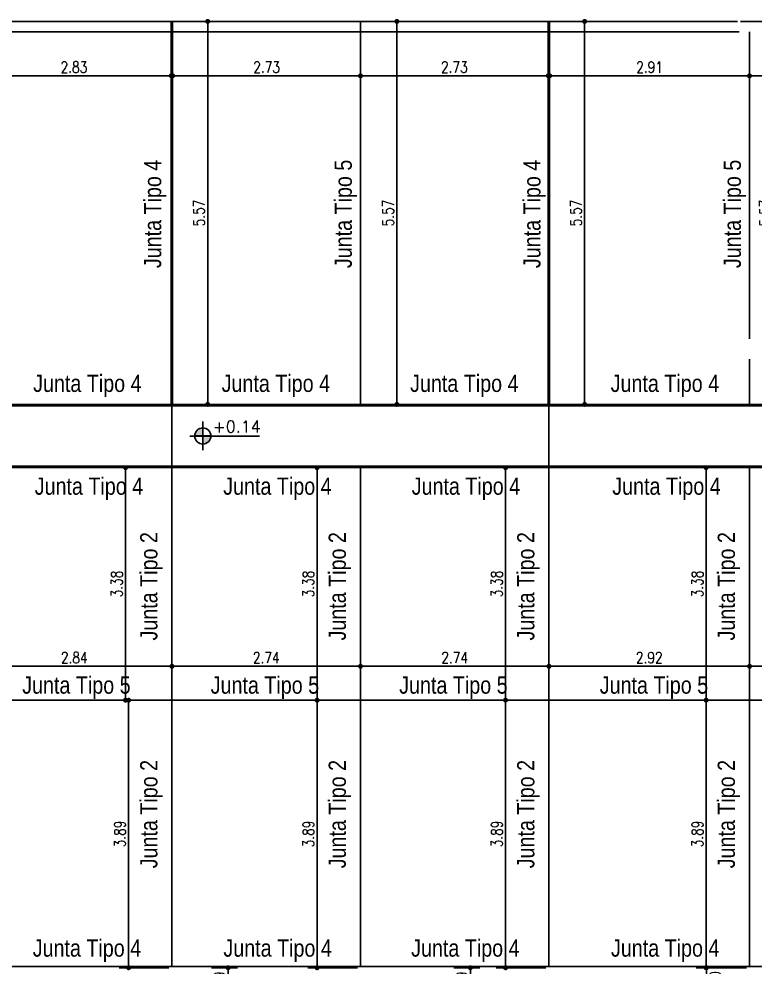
# Model space of a CAD drawing. Header units: millimetres. Extents: x 28448 to 57563, y -116865 to -58388.
# Drawn here: x 28816.4 to 28827.1, y -58457.19 to -58443.41 of the extents above; entities that cross this region are included whole.
import ezdxf

# ---------------------------------------------------------------- set-up
doc = ezdxf.new("R2010")
doc.units = ezdxf.units.MM
doc.header["$PDMODE"] = 35
doc.header["$PDSIZE"] = 0.5
doc.layers.get('DEFPOINTS').update_dxf_attribs({"color": 252, "lineweight": 5})
doc.layers.add('-PA-Cotas', color=4, linetype='Continuous')
doc.layers.add('Proyecto de Pavimento', color=4, linetype='Continuous')
doc.styles.add('Angosta', font='romans.shx', dxfattribs={"width": 0.8})
doc.styles.add('ARIAL', font='ARIALN.TTF')
doc.styles.add('romans', font='romans.shx')
doc.dimstyles.new('JC_1@100', dxfattribs={"dimscale": 0.9, "dimtxt": 0.18, "dimasz": 0.08, "dimexe": 0.15, "dimexo": 0.05, "dimgap": 0.05, "dimtad": 1, "dimzin": 1, "dimdsep": 46, "dimtxsty": 'Angosta', "dimblk1": 'DOT', "dimblk2": 'DOT', "dimsah": 1, "dimcen": 0.09, "dimclrd": 2, "dimclre": 1, "dimclrt": 3, "dimaunit": 1, "dimadec": 3, "dimazin": 0, "dimtfac": 1.8, "dimtmove": 2, "dimatfit": 3, "dimldrblk": 'DOT', "dimfxl": 0.15, "dimtolj": 1, "dimtzin": 0, "dimarcsym": 0})

# ---------------------------------------------------------------- blocks, each defined once
blk = doc.blocks.new('A$C445B3242')
h = blk.add_hatch(color=256)
h.paths.add_polyline_path([(0.195, 0.389, 0.414214), (0, 0.195), (0.195, 0.195)])
h.paths.add_polyline_path([(0.195, 0, 0.414214), (0.389, 0.195), (0.195, 0.195)])
for p, q in [((0.197, 0.544), (0.197, -0.147)), ((0.195, 0.389), (0.195, 0)), ((-0.123, 0.194), (1.565, 0.194)), ((0, 0.195), (0.389, 0.195))]:
    blk.add_line(p, q)
blk.add_circle((0.195, 0.195), 0.195)
blk = doc.blocks.new('_Dot')
at = {"color": 0, "linetype": 'ByBlock', "lineweight": -2}
blk.add_line((-0.5, 0), (-1, 0), dxfattribs=at)
at = {"color": 0, "linetype": 'ByBlock', "const_width": 0.5}
blk.add_lwpolyline([(-0.25, 0, 1), (0.25, 0, 1)], format="xyb", close=True, dxfattribs=at)
blk = doc.blocks.new('*D638')
at = {"layer": 'DEFPOINTS', "color": 0, "transparency": 16777216}
for p in [(28829.84, -58452.82), (28827.019, -58453.313), (28829.84, -58453.313)]:
    blk.add_point(p, dxfattribs=at)
at = {"layer": 'Proyecto de Pavimento', "color": 1, "lineweight": -2, "transparency": 16777216}
for p, q in [((28827.019, -58453.268), (28827.019, -58452.685)), ((28829.84, -58453.268), (28829.84, -58452.685))]:
    blk.add_line(p, q, dxfattribs=at)
at = {"layer": 'Proyecto de Pavimento', "color": 2, "lineweight": -2, "transparency": 16777216}
blk.add_line((28827.091, -58452.82), (28829.768, -58452.82), dxfattribs=at)
at = {"layer": 'Proyecto de Pavimento', "color": 2, "lineweight": -2, "transparency": 16777216, "xscale": 0.072, "yscale": 0.072, "zscale": 0.072, "rotation": 180}
blk.add_blockref('_Dot', (28827.019, -58452.82), dxfattribs=at)
at = {"layer": 'Proyecto de Pavimento', "color": 2, "lineweight": -2, "transparency": 16777216, "xscale": 0.072, "yscale": 0.072, "zscale": 0.072}
blk.add_blockref('_Dot', (28829.84, -58452.82), dxfattribs=at)
at = {"layer": 'Proyecto de Pavimento', "color": 3, "transparency": 16777216, "insert": (28828.429, -58452.694), "char_height": 0.162, "attachment_point": 5, "style": 'Angosta'}
blk.add_mtext('\\A1;2.82', dxfattribs=at)
blk = doc.blocks.new('*D639')
at = {"layer": 'DEFPOINTS', "color": 0, "transparency": 16777216}
for p in [(28827.019, -58452.82), (28824.103, -58453.313), (28827.019, -58453.313)]:
    blk.add_point(p, dxfattribs=at)
at = {"layer": 'Proyecto de Pavimento', "color": 1, "lineweight": -2, "transparency": 16777216}
for p, q in [((28824.103, -58453.268), (28824.103, -58452.685)), ((28827.019, -58453.268), (28827.019, -58452.685))]:
    blk.add_line(p, q, dxfattribs=at)
at = {"layer": 'Proyecto de Pavimento', "color": 2, "lineweight": -2, "transparency": 16777216}
blk.add_line((28824.175, -58452.82), (28826.947, -58452.82), dxfattribs=at)
at = {"layer": 'Proyecto de Pavimento', "color": 2, "lineweight": -2, "transparency": 16777216, "xscale": 0.072, "yscale": 0.072, "zscale": 0.072, "rotation": 180}
blk.add_blockref('_Dot', (28824.103, -58452.82), dxfattribs=at)
at = {"layer": 'Proyecto de Pavimento', "color": 2, "lineweight": -2, "transparency": 16777216, "xscale": 0.072, "yscale": 0.072, "zscale": 0.072}
blk.add_blockref('_Dot', (28827.019, -58452.82), dxfattribs=at)
at = {"layer": 'Proyecto de Pavimento', "color": 3, "transparency": 16777216, "insert": (28825.561, -58452.694), "char_height": 0.162, "attachment_point": 5, "style": 'Angosta'}
blk.add_mtext('\\A1;2.92', dxfattribs=at)
blk = doc.blocks.new('*D640')
at = {"layer": 'DEFPOINTS', "color": 0, "transparency": 16777216}
for p in [(28824.103, -58452.82), (28821.363, -58453.313), (28824.103, -58453.313)]:
    blk.add_point(p, dxfattribs=at)
at = {"layer": 'Proyecto de Pavimento', "color": 1, "lineweight": -2, "transparency": 16777216}
for p, q in [((28821.363, -58453.268), (28821.363, -58452.685)), ((28824.103, -58453.268), (28824.103, -58452.685))]:
    blk.add_line(p, q, dxfattribs=at)
at = {"layer": 'Proyecto de Pavimento', "color": 2, "lineweight": -2, "transparency": 16777216}
blk.add_line((28821.435, -58452.82), (28824.031, -58452.82), dxfattribs=at)
at = {"layer": 'Proyecto de Pavimento', "color": 2, "lineweight": -2, "transparency": 16777216, "xscale": 0.072, "yscale": 0.072, "zscale": 0.072, "rotation": 180}
blk.add_blockref('_Dot', (28821.363, -58452.82), dxfattribs=at)
at = {"layer": 'Proyecto de Pavimento', "color": 2, "lineweight": -2, "transparency": 16777216, "xscale": 0.072, "yscale": 0.072, "zscale": 0.072}
blk.add_blockref('_Dot', (28824.103, -58452.82), dxfattribs=at)
at = {"layer": 'Proyecto de Pavimento', "color": 3, "transparency": 16777216, "insert": (28822.733, -58452.694), "char_height": 0.162, "attachment_point": 5, "style": 'Angosta'}
blk.add_mtext('\\A1;2.74', dxfattribs=at)
blk = doc.blocks.new('*D641')
at = {"layer": 'DEFPOINTS', "color": 0, "transparency": 16777216}
for p in [(28821.363, -58452.82), (28818.622, -58453.313), (28821.363, -58453.268)]:
    blk.add_point(p, dxfattribs=at)
at = {"layer": 'Proyecto de Pavimento', "color": 1, "lineweight": -2, "transparency": 16777216}
for p, q in [((28818.622, -58453.268), (28818.622, -58452.685)), ((28821.363, -58453.223), (28821.363, -58452.685))]:
    blk.add_line(p, q, dxfattribs=at)
at = {"layer": 'Proyecto de Pavimento', "color": 2, "lineweight": -2, "transparency": 16777216}
blk.add_line((28818.694, -58452.82), (28821.291, -58452.82), dxfattribs=at)
at = {"layer": 'Proyecto de Pavimento', "color": 2, "lineweight": -2, "transparency": 16777216, "xscale": 0.072, "yscale": 0.072, "zscale": 0.072, "rotation": 180}
blk.add_blockref('_Dot', (28818.622, -58452.82), dxfattribs=at)
at = {"layer": 'Proyecto de Pavimento', "color": 2, "lineweight": -2, "transparency": 16777216, "xscale": 0.072, "yscale": 0.072, "zscale": 0.072}
blk.add_blockref('_Dot', (28821.363, -58452.82), dxfattribs=at)
at = {"layer": 'Proyecto de Pavimento', "color": 3, "transparency": 16777216, "insert": (28819.993, -58452.694), "char_height": 0.162, "attachment_point": 5, "style": 'Angosta'}
blk.add_mtext('\\A1;2.74', dxfattribs=at)
blk = doc.blocks.new('*D642')
at = {"layer": 'DEFPOINTS', "color": 0, "transparency": 16777216}
for p in [(28818.622, -58452.82), (28815.782, -58453.313), (28818.622, -58453.313)]:
    blk.add_point(p, dxfattribs=at)
at = {"layer": 'Proyecto de Pavimento', "color": 1, "lineweight": -2, "transparency": 16777216}
for p, q in [((28815.782, -58453.268), (28815.782, -58452.685)), ((28818.622, -58453.268), (28818.622, -58452.685))]:
    blk.add_line(p, q, dxfattribs=at)
at = {"layer": 'Proyecto de Pavimento', "color": 2, "lineweight": -2, "transparency": 16777216}
blk.add_line((28815.854, -58452.82), (28818.55, -58452.82), dxfattribs=at)
at = {"layer": 'Proyecto de Pavimento', "color": 2, "lineweight": -2, "transparency": 16777216, "xscale": 0.072, "yscale": 0.072, "zscale": 0.072, "rotation": 180}
blk.add_blockref('_Dot', (28815.782, -58452.82), dxfattribs=at)
at = {"layer": 'Proyecto de Pavimento', "color": 2, "lineweight": -2, "transparency": 16777216, "xscale": 0.072, "yscale": 0.072, "zscale": 0.072}
blk.add_blockref('_Dot', (28818.622, -58452.82), dxfattribs=at)
at = {"layer": 'Proyecto de Pavimento', "color": 3, "transparency": 16777216, "insert": (28817.202, -58452.694), "char_height": 0.162, "attachment_point": 5, "style": 'Angosta'}
blk.add_mtext('\\A1;2.84', dxfattribs=at)
blk = doc.blocks.new('*D665')
at = {"layer": 'DEFPOINTS', "color": 0, "transparency": 16777216}
for p in [(28818.622, -58453.313), (28817.992, -58457.204), (28818.622, -58457.204)]:
    blk.add_point(p, dxfattribs=at)
at = {"layer": 'Proyecto de Pavimento', "color": 1, "lineweight": -2, "transparency": 16777216}
for p, q in [((28818.577, -58453.313), (28817.857, -58453.313)), ((28818.577, -58457.204), (28817.857, -58457.204))]:
    blk.add_line(p, q, dxfattribs=at)
at = {"layer": 'Proyecto de Pavimento', "color": 2, "lineweight": -2, "transparency": 16777216}
blk.add_line((28817.992, -58453.385), (28817.992, -58457.132), dxfattribs=at)
at = {"layer": 'Proyecto de Pavimento', "color": 2, "lineweight": -2, "transparency": 16777216, "xscale": 0.072, "yscale": 0.072, "zscale": 0.072}
for p, rotation in [((28817.992, -58453.313), 90), ((28817.992, -58457.204), 270)]:
    blk.add_blockref('_Dot', p, dxfattribs=dict(at, rotation=rotation))
at = {"layer": 'Proyecto de Pavimento', "color": 3, "transparency": 16777216, "insert": (28817.866, -58455.258), "char_height": 0.162, "attachment_point": 5, "rotation": 90, "style": 'Angosta'}
blk.add_mtext('\\A1;3.89', dxfattribs=at)
blk = doc.blocks.new('*D666')
at = {"layer": 'DEFPOINTS', "color": 0, "transparency": 16777216}
for p in [(28821.363, -58453.313), (28820.732, -58457.204), (28821.363, -58457.204)]:
    blk.add_point(p, dxfattribs=at)
at = {"layer": 'Proyecto de Pavimento', "color": 1, "lineweight": -2, "transparency": 16777216}
for p, q in [((28821.318, -58453.313), (28820.597, -58453.313)), ((28821.318, -58457.204), (28820.597, -58457.204))]:
    blk.add_line(p, q, dxfattribs=at)
at = {"layer": 'Proyecto de Pavimento', "color": 2, "lineweight": -2, "transparency": 16777216}
blk.add_line((28820.732, -58453.385), (28820.732, -58457.132), dxfattribs=at)
at = {"layer": 'Proyecto de Pavimento', "color": 2, "lineweight": -2, "transparency": 16777216, "xscale": 0.072, "yscale": 0.072, "zscale": 0.072}
for p, rotation in [((28820.732, -58453.313), 90), ((28820.732, -58457.204), 270)]:
    blk.add_blockref('_Dot', p, dxfattribs=dict(at, rotation=rotation))
at = {"layer": 'Proyecto de Pavimento', "color": 3, "transparency": 16777216, "insert": (28820.606, -58455.258), "char_height": 0.162, "attachment_point": 5, "rotation": 90, "style": 'Angosta'}
blk.add_mtext('\\A1;3.89', dxfattribs=at)
blk = doc.blocks.new('*D669')
at = {"layer": 'DEFPOINTS', "color": 0, "transparency": 16777216}
for p in [(28818.577, -58449.931), (28817.947, -58453.313), (28818.577, -58453.313)]:
    blk.add_point(p, dxfattribs=at)
at = {"layer": 'Proyecto de Pavimento', "color": 1, "lineweight": -2, "transparency": 16777216}
for p, q in [((28818.532, -58449.931), (28817.812, -58449.931)), ((28818.532, -58453.313), (28817.812, -58453.313))]:
    blk.add_line(p, q, dxfattribs=at)
at = {"layer": 'Proyecto de Pavimento', "color": 2, "lineweight": -2, "transparency": 16777216}
blk.add_line((28817.947, -58450.003), (28817.947, -58453.241), dxfattribs=at)
at = {"layer": 'Proyecto de Pavimento', "color": 2, "lineweight": -2, "transparency": 16777216, "xscale": 0.072, "yscale": 0.072, "zscale": 0.072}
for p, rotation in [((28817.947, -58449.931), 90), ((28817.947, -58453.313), 270)]:
    blk.add_blockref('_Dot', p, dxfattribs=dict(at, rotation=rotation))
at = {"layer": 'Proyecto de Pavimento', "color": 3, "transparency": 16777216, "insert": (28817.821, -58451.622), "char_height": 0.162, "attachment_point": 5, "rotation": 90, "style": 'Angosta'}
blk.add_mtext('\\A1;3.38', dxfattribs=at)
blk = doc.blocks.new('*D670')
at = {"layer": 'DEFPOINTS', "color": 0, "transparency": 16777216}
for p in [(28821.363, -58449.931), (28820.732, -58453.313), (28821.363, -58453.313)]:
    blk.add_point(p, dxfattribs=at)
at = {"layer": 'Proyecto de Pavimento', "color": 1, "lineweight": -2, "transparency": 16777216}
for p, q in [((28821.318, -58449.931), (28820.597, -58449.931)), ((28821.318, -58453.313), (28820.597, -58453.313))]:
    blk.add_line(p, q, dxfattribs=at)
at = {"layer": 'Proyecto de Pavimento', "color": 2, "lineweight": -2, "transparency": 16777216}
blk.add_line((28820.732, -58450.003), (28820.732, -58453.241), dxfattribs=at)
at = {"layer": 'Proyecto de Pavimento', "color": 2, "lineweight": -2, "transparency": 16777216, "xscale": 0.072, "yscale": 0.072, "zscale": 0.072}
for p, rotation in [((28820.732, -58449.931), 90), ((28820.732, -58453.313), 270)]:
    blk.add_blockref('_Dot', p, dxfattribs=dict(at, rotation=rotation))
at = {"layer": 'Proyecto de Pavimento', "color": 3, "transparency": 16777216, "insert": (28820.606, -58451.622), "char_height": 0.162, "attachment_point": 5, "rotation": 90, "style": 'Angosta'}
blk.add_mtext('\\A1;3.38', dxfattribs=at)
blk = doc.blocks.new('*D671')
at = {"layer": 'DEFPOINTS', "color": 0, "transparency": 16777216}
for p in [(28824.103, -58453.313), (28823.472, -58457.204), (28824.103, -58457.204)]:
    blk.add_point(p, dxfattribs=at)
at = {"layer": 'Proyecto de Pavimento', "color": 1, "lineweight": -2, "transparency": 16777216}
for p, q in [((28824.058, -58453.313), (28823.337, -58453.313)), ((28824.058, -58457.204), (28823.337, -58457.204))]:
    blk.add_line(p, q, dxfattribs=at)
at = {"layer": 'Proyecto de Pavimento', "color": 2, "lineweight": -2, "transparency": 16777216}
blk.add_line((28823.472, -58453.385), (28823.472, -58457.132), dxfattribs=at)
at = {"layer": 'Proyecto de Pavimento', "color": 2, "lineweight": -2, "transparency": 16777216, "xscale": 0.072, "yscale": 0.072, "zscale": 0.072}
for p, rotation in [((28823.472, -58453.313), 90), ((28823.472, -58457.204), 270)]:
    blk.add_blockref('_Dot', p, dxfattribs=dict(at, rotation=rotation))
at = {"layer": 'Proyecto de Pavimento', "color": 3, "transparency": 16777216, "insert": (28823.346, -58455.258), "char_height": 0.162, "attachment_point": 5, "rotation": 90, "style": 'Angosta'}
blk.add_mtext('\\A1;3.89', dxfattribs=at)
blk = doc.blocks.new('*D672')
at = {"layer": 'DEFPOINTS', "color": 0, "transparency": 16777216}
for p in [(28824.103, -58449.931), (28823.472, -58453.313), (28824.103, -58453.313)]:
    blk.add_point(p, dxfattribs=at)
at = {"layer": 'Proyecto de Pavimento', "color": 1, "lineweight": -2, "transparency": 16777216}
for p, q in [((28824.058, -58449.931), (28823.337, -58449.931)), ((28824.058, -58453.313), (28823.337, -58453.313))]:
    blk.add_line(p, q, dxfattribs=at)
at = {"layer": 'Proyecto de Pavimento', "color": 2, "lineweight": -2, "transparency": 16777216}
blk.add_line((28823.472, -58450.003), (28823.472, -58453.241), dxfattribs=at)
at = {"layer": 'Proyecto de Pavimento', "color": 2, "lineweight": -2, "transparency": 16777216, "xscale": 0.072, "yscale": 0.072, "zscale": 0.072}
for p, rotation in [((28823.472, -58449.931), 90), ((28823.472, -58453.313), 270)]:
    blk.add_blockref('_Dot', p, dxfattribs=dict(at, rotation=rotation))
at = {"layer": 'Proyecto de Pavimento', "color": 3, "transparency": 16777216, "insert": (28823.346, -58451.622), "char_height": 0.162, "attachment_point": 5, "rotation": 90, "style": 'Angosta'}
blk.add_mtext('\\A1;3.38', dxfattribs=at)
blk = doc.blocks.new('*D673')
at = {"layer": 'DEFPOINTS', "color": 0, "transparency": 16777216}
for p in [(28827.019, -58453.313), (28826.388, -58457.204), (28827.019, -58457.204)]:
    blk.add_point(p, dxfattribs=at)
at = {"layer": 'Proyecto de Pavimento', "color": 1, "lineweight": -2, "transparency": 16777216}
for p, q in [((28826.974, -58453.313), (28826.253, -58453.313)), ((28826.974, -58457.204), (28826.253, -58457.204))]:
    blk.add_line(p, q, dxfattribs=at)
at = {"layer": 'Proyecto de Pavimento', "color": 2, "lineweight": -2, "transparency": 16777216}
blk.add_line((28826.388, -58453.385), (28826.388, -58457.132), dxfattribs=at)
at = {"layer": 'Proyecto de Pavimento', "color": 2, "lineweight": -2, "transparency": 16777216, "xscale": 0.072, "yscale": 0.072, "zscale": 0.072}
for p, rotation in [((28826.388, -58453.313), 90), ((28826.388, -58457.204), 270)]:
    blk.add_blockref('_Dot', p, dxfattribs=dict(at, rotation=rotation))
at = {"layer": 'Proyecto de Pavimento', "color": 3, "transparency": 16777216, "insert": (28826.262, -58455.258), "char_height": 0.162, "attachment_point": 5, "rotation": 90, "style": 'Angosta'}
blk.add_mtext('\\A1;3.89', dxfattribs=at)
blk = doc.blocks.new('*D674')
at = {"layer": 'DEFPOINTS', "color": 0, "transparency": 16777216}
for p in [(28827.019, -58449.931), (28826.388, -58453.313), (28827.019, -58453.313)]:
    blk.add_point(p, dxfattribs=at)
at = {"layer": 'Proyecto de Pavimento', "color": 1, "lineweight": -2, "transparency": 16777216}
for p, q in [((28826.974, -58449.931), (28826.253, -58449.931)), ((28826.974, -58453.313), (28826.253, -58453.313))]:
    blk.add_line(p, q, dxfattribs=at)
at = {"layer": 'Proyecto de Pavimento', "color": 2, "lineweight": -2, "transparency": 16777216}
blk.add_line((28826.388, -58450.003), (28826.388, -58453.241), dxfattribs=at)
at = {"layer": 'Proyecto de Pavimento', "color": 2, "lineweight": -2, "transparency": 16777216, "xscale": 0.072, "yscale": 0.072, "zscale": 0.072}
for p, rotation in [((28826.388, -58449.931), 90), ((28826.388, -58453.313), 270)]:
    blk.add_blockref('_Dot', p, dxfattribs=dict(at, rotation=rotation))
at = {"layer": 'Proyecto de Pavimento', "color": 3, "transparency": 16777216, "insert": (28826.262, -58451.622), "char_height": 0.162, "attachment_point": 5, "rotation": 90, "style": 'Angosta'}
blk.add_mtext('\\A1;3.38', dxfattribs=at)
blk = doc.blocks.new('*D754')
at = {"layer": 'DEFPOINTS', "color": 0, "transparency": 16777216}
for p in [(28819.153, -58457.204), (28819.439, -58457.204), (28819.154, -58457.698)]:
    blk.add_point(p, dxfattribs=at)
at = {"layer": 'Proyecto de Pavimento', "color": 1, "lineweight": -2, "transparency": 16777216}
for p, q in [((28819.198, -58457.204), (28819.574, -58457.204)), ((28819.199, -58457.698), (28819.574, -58457.698))]:
    blk.add_line(p, q, dxfattribs=at)
at = {"layer": 'Proyecto de Pavimento', "color": 2, "lineweight": -2, "transparency": 16777216}
blk.add_line((28819.439, -58457.626), (28819.439, -58457.276), dxfattribs=at)
at = {"layer": 'Proyecto de Pavimento', "color": 2, "lineweight": -2, "transparency": 16777216, "xscale": 0.072, "yscale": 0.072, "zscale": 0.072}
for p, rotation in [((28819.439, -58457.204), 90), ((28819.439, -58457.698), 270)]:
    blk.add_blockref('_Dot', p, dxfattribs=dict(at, rotation=rotation))
at = {"layer": 'Proyecto de Pavimento', "color": 3, "transparency": 16777216, "insert": (28819.313, -58457.451), "char_height": 0.162, "attachment_point": 5, "rotation": 90, "style": 'Angosta'}
blk.add_mtext('\\A1;0.49', dxfattribs=at)
blk = doc.blocks.new('*D757')
at = {"layer": 'DEFPOINTS', "color": 0, "transparency": 16777216}
for p in [(28822.676, -58457.204), (28822.961, -58457.204), (28822.676, -58457.698)]:
    blk.add_point(p, dxfattribs=at)
at = {"layer": 'Proyecto de Pavimento', "color": 1, "lineweight": -2, "transparency": 16777216}
for p, q in [((28822.721, -58457.204), (28823.096, -58457.204)), ((28822.721, -58457.698), (28823.096, -58457.698))]:
    blk.add_line(p, q, dxfattribs=at)
at = {"layer": 'Proyecto de Pavimento', "color": 2, "lineweight": -2, "transparency": 16777216}
blk.add_line((28822.961, -58457.626), (28822.961, -58457.276), dxfattribs=at)
at = {"layer": 'Proyecto de Pavimento', "color": 2, "lineweight": -2, "transparency": 16777216, "xscale": 0.072, "yscale": 0.072, "zscale": 0.072}
for p, rotation in [((28822.961, -58457.204), 90), ((28822.961, -58457.698), 270)]:
    blk.add_blockref('_Dot', p, dxfattribs=dict(at, rotation=rotation))
at = {"layer": 'Proyecto de Pavimento', "color": 3, "transparency": 16777216, "insert": (28822.835, -58457.451), "char_height": 0.162, "attachment_point": 5, "rotation": 90, "style": 'Angosta'}
blk.add_mtext('\\A1;0.49', dxfattribs=at)
blk = doc.blocks.new('*D760')
at = {"layer": 'DEFPOINTS', "color": 0, "transparency": 16777216}
for p in [(28826.198, -58457.204), (28826.393, -58457.203), (28826.198, -58457.698)]:
    blk.add_point(p, dxfattribs=at)
at = {"layer": 'Proyecto de Pavimento', "color": 1, "lineweight": -2, "transparency": 16777216}
for p, q in [((28826.243, -58457.204), (28826.528, -58457.203)), ((28826.243, -58457.698), (28826.528, -58457.697))]:
    blk.add_line(p, q, dxfattribs=at)
at = {"layer": 'Proyecto de Pavimento', "color": 2, "lineweight": -2, "transparency": 16777216}
blk.add_line((28826.393, -58457.626), (28826.393, -58457.275), dxfattribs=at)
at = {"layer": 'Proyecto de Pavimento', "color": 2, "lineweight": -2, "transparency": 16777216, "xscale": 0.072, "yscale": 0.072, "zscale": 0.072}
for p, rotation in [((28826.393, -58457.203), 90.03614639978322), ((28826.393, -58457.698), 270.0361463997833)]:
    blk.add_blockref('_Dot', p, dxfattribs=dict(at, rotation=rotation))
at = {"layer": 'Proyecto de Pavimento', "color": 3, "transparency": 16777216, "insert": (28826.519, -58457.45), "char_height": 0.162, "attachment_point": 5, "rotation": 270.0361, "style": 'Angosta'}
blk.add_mtext('\\A1;0.49', dxfattribs=at)
blk = doc.blocks.new('*D781')
at = {"layer": 'DEFPOINTS', "color": 0, "transparency": 16777216}
for p in [(28815.782, -58443.636), (28818.612, -58443.591), (28818.612, -58444.232)]:
    blk.add_point(p, dxfattribs=at)
at = {"layer": 'Proyecto de Pavimento', "color": 1, "lineweight": -2, "transparency": 16777216}
for p, q in [((28815.782, -58443.681), (28815.782, -58444.367)), ((28818.612, -58443.636), (28818.612, -58444.367))]:
    blk.add_line(p, q, dxfattribs=at)
at = {"layer": 'Proyecto de Pavimento', "color": 2, "lineweight": -2, "transparency": 16777216}
blk.add_line((28815.854, -58444.232), (28818.54, -58444.232), dxfattribs=at)
at = {"layer": 'Proyecto de Pavimento', "color": 2, "lineweight": -2, "transparency": 16777216, "xscale": 0.072, "yscale": 0.072, "zscale": 0.072, "rotation": 180}
blk.add_blockref('_Dot', (28815.782, -58444.232), dxfattribs=at)
at = {"layer": 'Proyecto de Pavimento', "color": 2, "lineweight": -2, "transparency": 16777216, "xscale": 0.072, "yscale": 0.072, "zscale": 0.072}
blk.add_blockref('_Dot', (28818.612, -58444.232), dxfattribs=at)
at = {"layer": 'Proyecto de Pavimento', "color": 3, "transparency": 16777216, "insert": (28817.197, -58444.106), "char_height": 0.162, "attachment_point": 5, "style": 'Angosta'}
blk.add_mtext('\\A1;2.83', dxfattribs=at)
blk = doc.blocks.new('*D782')
at = {"layer": 'DEFPOINTS', "color": 0, "transparency": 16777216}
for p in [(28818.632, -58443.591), (28821.363, -58443.591), (28821.363, -58444.232)]:
    blk.add_point(p, dxfattribs=at)
at = {"layer": 'Proyecto de Pavimento', "color": 1, "lineweight": -2, "transparency": 16777216}
for p, q in [((28818.632, -58443.636), (28818.632, -58444.367)), ((28821.363, -58443.636), (28821.363, -58444.367))]:
    blk.add_line(p, q, dxfattribs=at)
at = {"layer": 'Proyecto de Pavimento', "color": 2, "lineweight": -2, "transparency": 16777216}
blk.add_line((28818.704, -58444.232), (28821.291, -58444.232), dxfattribs=at)
at = {"layer": 'Proyecto de Pavimento', "color": 2, "lineweight": -2, "transparency": 16777216, "xscale": 0.072, "yscale": 0.072, "zscale": 0.072, "rotation": 180}
blk.add_blockref('_Dot', (28818.632, -58444.232), dxfattribs=at)
at = {"layer": 'Proyecto de Pavimento', "color": 2, "lineweight": -2, "transparency": 16777216, "xscale": 0.072, "yscale": 0.072, "zscale": 0.072}
blk.add_blockref('_Dot', (28821.363, -58444.232), dxfattribs=at)
at = {"layer": 'Proyecto de Pavimento', "color": 3, "transparency": 16777216, "insert": (28819.998, -58444.106), "char_height": 0.162, "attachment_point": 5, "style": 'Angosta'}
blk.add_mtext('\\A1;2.73', dxfattribs=at)
blk = doc.blocks.new('*D783')
at = {"layer": 'DEFPOINTS', "color": 0, "transparency": 16777216}
for p in [(28821.363, -58443.591), (28824.093, -58443.591), (28824.093, -58444.232)]:
    blk.add_point(p, dxfattribs=at)
at = {"layer": 'Proyecto de Pavimento', "color": 1, "lineweight": -2, "transparency": 16777216}
for p, q in [((28821.363, -58443.636), (28821.363, -58444.367)), ((28824.093, -58443.636), (28824.093, -58444.367))]:
    blk.add_line(p, q, dxfattribs=at)
at = {"layer": 'Proyecto de Pavimento', "color": 2, "lineweight": -2, "transparency": 16777216}
blk.add_line((28821.435, -58444.232), (28824.021, -58444.232), dxfattribs=at)
at = {"layer": 'Proyecto de Pavimento', "color": 2, "lineweight": -2, "transparency": 16777216, "xscale": 0.072, "yscale": 0.072, "zscale": 0.072, "rotation": 180}
blk.add_blockref('_Dot', (28821.363, -58444.232), dxfattribs=at)
at = {"layer": 'Proyecto de Pavimento', "color": 2, "lineweight": -2, "transparency": 16777216, "xscale": 0.072, "yscale": 0.072, "zscale": 0.072}
blk.add_blockref('_Dot', (28824.093, -58444.232), dxfattribs=at)
at = {"layer": 'Proyecto de Pavimento', "color": 3, "transparency": 16777216, "insert": (28822.728, -58444.106), "char_height": 0.162, "attachment_point": 5, "style": 'Angosta'}
blk.add_mtext('\\A1;2.73', dxfattribs=at)
blk = doc.blocks.new('*D784')
at = {"layer": 'DEFPOINTS', "color": 0, "transparency": 16777216}
for p in [(28824.113, -58443.591), (28827.019, -58443.591), (28827.019, -58444.232)]:
    blk.add_point(p, dxfattribs=at)
at = {"layer": 'Proyecto de Pavimento', "color": 1, "lineweight": -2, "transparency": 16777216}
for p, q in [((28824.113, -58443.636), (28824.113, -58444.367)), ((28827.019, -58443.636), (28827.019, -58444.367))]:
    blk.add_line(p, q, dxfattribs=at)
at = {"layer": 'Proyecto de Pavimento', "color": 2, "lineweight": -2, "transparency": 16777216}
blk.add_line((28824.185, -58444.232), (28826.947, -58444.232), dxfattribs=at)
at = {"layer": 'Proyecto de Pavimento', "color": 2, "lineweight": -2, "transparency": 16777216, "xscale": 0.072, "yscale": 0.072, "zscale": 0.072, "rotation": 180}
blk.add_blockref('_Dot', (28824.113, -58444.232), dxfattribs=at)
at = {"layer": 'Proyecto de Pavimento', "color": 2, "lineweight": -2, "transparency": 16777216, "xscale": 0.072, "yscale": 0.072, "zscale": 0.072}
blk.add_blockref('_Dot', (28827.019, -58444.232), dxfattribs=at)
at = {"layer": 'Proyecto de Pavimento', "color": 3, "transparency": 16777216, "insert": (28825.566, -58444.106), "char_height": 0.162, "attachment_point": 5, "style": 'Angosta'}
blk.add_mtext('\\A1;2.91', dxfattribs=at)
blk = doc.blocks.new('*D785')
at = {"layer": 'DEFPOINTS', "color": 0, "transparency": 16777216}
for p in [(28827.019, -58443.636), (28829.83, -58443.591), (28829.83, -58444.232)]:
    blk.add_point(p, dxfattribs=at)
at = {"layer": 'Proyecto de Pavimento', "color": 1, "lineweight": -2, "transparency": 16777216}
for p, q in [((28827.019, -58443.681), (28827.019, -58444.367)), ((28829.83, -58443.636), (28829.83, -58444.367))]:
    blk.add_line(p, q, dxfattribs=at)
at = {"layer": 'Proyecto de Pavimento', "color": 2, "lineweight": -2, "transparency": 16777216}
blk.add_line((28827.091, -58444.232), (28829.758, -58444.232), dxfattribs=at)
at = {"layer": 'Proyecto de Pavimento', "color": 2, "lineweight": -2, "transparency": 16777216, "xscale": 0.072, "yscale": 0.072, "zscale": 0.072, "rotation": 180}
blk.add_blockref('_Dot', (28827.019, -58444.232), dxfattribs=at)
at = {"layer": 'Proyecto de Pavimento', "color": 2, "lineweight": -2, "transparency": 16777216, "xscale": 0.072, "yscale": 0.072, "zscale": 0.072}
blk.add_blockref('_Dot', (28829.83, -58444.232), dxfattribs=at)
at = {"layer": 'Proyecto de Pavimento', "color": 3, "transparency": 16777216, "insert": (28828.424, -58444.106), "char_height": 0.162, "attachment_point": 5, "style": 'Angosta'}
blk.add_mtext('\\A1;2.81', dxfattribs=at)
blk = doc.blocks.new('*D799')
at = {"layer": 'DEFPOINTS', "color": 0, "transparency": 16777216}
for p in [(28818.612, -58443.441), (28818.762, -58449.011), (28819.142, -58449.011)]:
    blk.add_point(p, dxfattribs=at)
at = {"layer": 'Proyecto de Pavimento', "color": 1, "lineweight": -2, "transparency": 16777216}
for p, q in [((28818.657, -58443.441), (28819.277, -58443.441)), ((28818.807, -58449.011), (28819.277, -58449.011))]:
    blk.add_line(p, q, dxfattribs=at)
at = {"layer": 'Proyecto de Pavimento', "color": 2, "lineweight": -2, "transparency": 16777216}
blk.add_line((28819.142, -58443.513), (28819.142, -58448.939), dxfattribs=at)
at = {"layer": 'Proyecto de Pavimento', "color": 2, "lineweight": -2, "transparency": 16777216, "xscale": 0.072, "yscale": 0.072, "zscale": 0.072}
for p, rotation in [((28819.142, -58443.441), 90), ((28819.142, -58449.011), 270)]:
    blk.add_blockref('_Dot', p, dxfattribs=dict(at, rotation=rotation))
at = {"layer": 'Proyecto de Pavimento', "color": 3, "transparency": 16777216, "insert": (28819.016, -58446.226), "char_height": 0.162, "attachment_point": 5, "rotation": 90, "style": 'Angosta'}
blk.add_mtext('\\A1;5.57', dxfattribs=at)
blk = doc.blocks.new('*D800')
at = {"layer": 'DEFPOINTS', "color": 0, "transparency": 16777216}
for p in [(28821.363, -58443.441), (28821.513, -58449.011), (28821.892, -58449.011)]:
    blk.add_point(p, dxfattribs=at)
at = {"layer": 'Proyecto de Pavimento', "color": 1, "lineweight": -2, "transparency": 16777216}
for p, q in [((28821.408, -58443.441), (28822.027, -58443.441)), ((28821.558, -58449.011), (28822.027, -58449.011))]:
    blk.add_line(p, q, dxfattribs=at)
at = {"layer": 'Proyecto de Pavimento', "color": 2, "lineweight": -2, "transparency": 16777216}
blk.add_line((28821.892, -58443.513), (28821.892, -58448.939), dxfattribs=at)
at = {"layer": 'Proyecto de Pavimento', "color": 2, "lineweight": -2, "transparency": 16777216, "xscale": 0.072, "yscale": 0.072, "zscale": 0.072}
for p, rotation in [((28821.892, -58443.441), 90), ((28821.892, -58449.011), 270)]:
    blk.add_blockref('_Dot', p, dxfattribs=dict(at, rotation=rotation))
at = {"layer": 'Proyecto de Pavimento', "color": 3, "transparency": 16777216, "insert": (28821.766, -58446.226), "char_height": 0.162, "attachment_point": 5, "rotation": 90, "style": 'Angosta'}
blk.add_mtext('\\A1;5.57', dxfattribs=at)
blk = doc.blocks.new('*D801')
at = {"layer": 'DEFPOINTS', "color": 0, "transparency": 16777216}
for p in [(28824.093, -58443.441), (28824.243, -58449.011), (28824.622, -58449.011)]:
    blk.add_point(p, dxfattribs=at)
at = {"layer": 'Proyecto de Pavimento', "color": 1, "lineweight": -2, "transparency": 16777216}
for p, q in [((28824.138, -58443.441), (28824.757, -58443.441)), ((28824.288, -58449.011), (28824.757, -58449.011))]:
    blk.add_line(p, q, dxfattribs=at)
at = {"layer": 'Proyecto de Pavimento', "color": 2, "lineweight": -2, "transparency": 16777216}
blk.add_line((28824.622, -58443.513), (28824.622, -58448.939), dxfattribs=at)
at = {"layer": 'Proyecto de Pavimento', "color": 2, "lineweight": -2, "transparency": 16777216, "xscale": 0.072, "yscale": 0.072, "zscale": 0.072}
for p, rotation in [((28824.622, -58443.441), 90), ((28824.622, -58449.011), 270)]:
    blk.add_blockref('_Dot', p, dxfattribs=dict(at, rotation=rotation))
at = {"layer": 'Proyecto de Pavimento', "color": 3, "transparency": 16777216, "insert": (28824.496, -58446.226), "char_height": 0.162, "attachment_point": 5, "rotation": 90, "style": 'Angosta'}
blk.add_mtext('\\A1;5.57', dxfattribs=at)
blk = doc.blocks.new('*D802')
at = {"layer": 'DEFPOINTS', "color": 0, "transparency": 16777216}
for p in [(28826.843, -58443.441), (28826.993, -58449.011), (28827.372, -58449.011)]:
    blk.add_point(p, dxfattribs=at)
at = {"layer": 'Proyecto de Pavimento', "color": 1, "lineweight": -2, "transparency": 16777216}
for p, q in [((28826.888, -58443.441), (28827.507, -58443.441)), ((28827.038, -58449.011), (28827.507, -58449.011))]:
    blk.add_line(p, q, dxfattribs=at)
at = {"layer": 'Proyecto de Pavimento', "color": 2, "lineweight": -2, "transparency": 16777216}
blk.add_line((28827.372, -58443.513), (28827.372, -58448.939), dxfattribs=at)
at = {"layer": 'Proyecto de Pavimento', "color": 2, "lineweight": -2, "transparency": 16777216, "xscale": 0.072, "yscale": 0.072, "zscale": 0.072}
for p, rotation in [((28827.372, -58443.441), 90), ((28827.372, -58449.011), 270)]:
    blk.add_blockref('_Dot', p, dxfattribs=dict(at, rotation=rotation))
at = {"layer": 'Proyecto de Pavimento', "color": 3, "transparency": 16777216, "insert": (28827.246, -58446.226), "char_height": 0.162, "attachment_point": 5, "rotation": 90, "style": 'Angosta'}
blk.add_mtext('\\A1;5.57', dxfattribs=at)

msp = doc.modelspace()

# ---------------------------------------------------------------- linework, layer by layer
at = {"layer": 'Proyecto de Pavimento', "color": 6}
for p, q in [((28808.0935, -58449.0108), (28854.7469, -58449.0108)), ((28808.0935, -58449.0308), (28854.7469, -58449.0308)), ((28807.9407, -58449.9108), (28854.027, -58449.9108)), ((28807.9407, -58449.9308), (28854.0366, -58449.9308))]:
    msp.add_line(p, q, dxfattribs=at)
at = {"layer": 'Proyecto de Pavimento'}
for points in [[(28826.8431, -58443.4414), (28815.8822, -58443.4414)], [(28826.8687, -58443.5914), (28815.8822, -58443.5914)]]:
    msp.add_lwpolyline(points, dxfattribs=at)
at = {"layer": 'Proyecto de Pavimento', "color": 6}
for points in [[(28818.6124, -58443.4414), (28818.6124, -58449.0108)], [(28818.6324, -58443.4414), (28818.6324, -58449.0108)], [(28824.0929, -58443.4414), (28824.0929, -58449.0108)], [(28824.1129, -58443.4414), (28824.1129, -58449.0108)], [(28790.9412, -58457.1836), (28848.5433, -58457.1836)]]:
    msp.add_lwpolyline(points, dxfattribs=at)
at = {"layer": 'Proyecto de Pavimento', "color": 7}
for points in [[(28821.3627, -58443.4414), (28821.3627, -58449.0208)], [(28827.0187, -58443.5914), (28827.0187, -58448.0551)], [(28827.0187, -58448.3551), (28827.0187, -58449.0208)], [(28790.9212, -58453.3133), (28854.0318, -58453.3133)]]:
    msp.add_lwpolyline(points, dxfattribs=at)
at = {"layer": 'Proyecto de Pavimento', "color": 3}
for points in [[(28818.6224, -58449.0108), (28818.6224, -58457.1836)], [(28824.1029, -58449.0108), (28824.1029, -58457.1836)], [(28821.3627, -58449.9208), (28821.3627, -58457.1836)], [(28827.0187, -58449.9208), (28827.0187, -58457.1836)]]:
    msp.add_lwpolyline(points, dxfattribs=at)

# ---------------------------------------------------------------- block references
at = {"layer": 'Proyecto de Pavimento', "xscale": 0.6000000000931323, "yscale": 0.6000000000931323, "zscale": 0.6000000000931323}
msp.add_blockref('A$C445B3242', (28818.9539, -58449.5873, -499.7917), dxfattribs=at)

# ---------------------------------------------------------------- texts
at = {"layer": '-PA-Cotas', "linetype": 'Continuous', "insert": (28819.9135, -58449.2473, -499.7917), "char_height": 0.17, "width": 12.695578, "attachment_point": 3, "rotation": 0.13103, "style": 'romans'}
msp.add_mtext('+0.14', dxfattribs=at)
at = {"layer": 'Proyecto de Pavimento', "color": 0, "style": 'ARIAL'}
for s, p in [('Junta Tipo 4', (28818.4656, -58447.029)), ('Junta Tipo 5', (28821.2371, -58447.029)), ('Junta Tipo 4', (28823.98, -58447.029)), ('Junta Tipo 5', (28826.8931, -58447.029)), ('Junta Tipo 2', (28818.4101, -58452.4446)), ('Junta Tipo 2', (28821.1503, -58452.4446)), ('Junta Tipo 2', (28823.8906, -58452.4446)), ('Junta Tipo 2', (28826.8063, -58452.4446)), ('Junta Tipo 2', (28818.4101, -58455.7578)), ('Junta Tipo 2', (28821.1503, -58455.7578)), ('Junta Tipo 2', (28823.8906, -58455.7578)), ('Junta Tipo 2', (28826.8063, -58455.7578))]:
    msp.add_text(s, height=0.25, rotation=90, dxfattribs=at).set_placement(p)
for s, p in [('Junta Tipo 4', (28816.604, -58448.8297)), ('Junta Tipo 4', (28819.3442, -58448.8297)), ('Junta Tipo 4', (28822.0844, -58448.8297)), ('Junta Tipo 4', (28825.0002, -58448.8297)), ('Junta Tipo 4', (28816.6271, -58450.3249)), ('Junta Tipo 4', (28819.3674, -58450.3249)), ('Junta Tipo 4', (28822.1076, -58450.3249)), ('Junta Tipo 4', (28825.0234, -58450.3249)), ('Junta Tipo 5', (28816.445, -58453.2181)), ('Junta Tipo 5', (28819.1853, -58453.2181)), ('Junta Tipo 5', (28821.9255, -58453.2181)), ('Junta Tipo 5', (28824.8413, -58453.2181)), ('Junta Tipo 4', (28816.5979, -58457.0425)), ('Junta Tipo 4', (28819.37, -58457.0425)), ('Junta Tipo 4', (28822.0996, -58457.0425)), ('Junta Tipo 4', (28825.0047, -58457.0425))]:
    msp.add_text(s, height=0.25, dxfattribs=at).set_placement(p)

# ---------------------------------------------------------------- dimensions: what is measured, and where the dimension line sits
at = {"layer": 'Proyecto de Pavimento'}
for base, p1, p2, picture, middle in [((28819.1417, -58449.0108), (28818.6124, -58443.4414), (28818.7624, -58449.0108), '*D799', (28819.0157, -58446.2261)), ((28821.8919, -58449.0108), (28821.3627, -58443.4414), (28821.5127, -58449.0108), '*D800', (28821.7659, -58446.2261)), ((28824.6222, -58449.0108), (28824.0929, -58443.4414), (28824.2429, -58449.0108), '*D801', (28824.4962, -58446.2261)), ((28827.3724, -58449.0108), (28826.8431, -58443.4414), (28826.9931, -58449.0108), '*D802', (28827.2464, -58446.2261)), ((28817.9466, -58453.3133), (28818.5774, -58449.9308), (28818.5774, -58453.3133), '*D669', (28817.8206, -58451.6221)), ((28820.7318, -58453.3133), (28821.3627, -58449.9308), (28821.3627, -58453.3133), '*D670', (28820.6058, -58451.6221)), ((28823.4721, -58453.3133), (28824.1029, -58449.9308), (28824.1029, -58453.3133), '*D672', (28823.3461, -58451.6221)), ((28826.3878, -58453.3133), (28827.0187, -58449.9308), (28827.0187, -58453.3133), '*D674', (28826.2618, -58451.6221)), ((28817.9916, -58457.2036), (28818.6224, -58453.3133), (28818.6224, -58457.2036), '*D665', (28817.8656, -58455.2585)), ((28820.7318, -58457.2036), (28821.3627, -58453.3133), (28821.3627, -58457.2036), '*D666', (28820.6058, -58455.2585)), ((28823.4721, -58457.2036), (28824.1029, -58453.3133), (28824.1029, -58457.2036), '*D671', (28823.3461, -58455.2585)), ((28826.3878, -58457.2036), (28827.0187, -58453.3133), (28827.0187, -58457.2036), '*D673', (28826.2618, -58455.2585)), ((28819.4389, -58457.2036), (28819.1537, -58457.6977), (28819.1534, -58457.2036), '*D754', (28819.3129, -58457.4506)), ((28822.9613, -58457.2036), (28822.676, -58457.6977), (28822.6757, -58457.2036), '*D757', (28822.8353, -58457.4506))]:
    dim = msp.add_linear_dim(base=base, p1=p1, p2=p2, angle=90, dimstyle='JC_1@100', dxfattribs=at)
    dim.commit()
    dim.dimension.update_dxf_attribs({"geometry": picture, "text_midpoint": middle})
for base, p1, p2, picture, middle in [((28818.6124, -58444.2324), (28815.7822, -58443.6364), (28818.6124, -58443.5914), '*D781', (28817.1973, -58444.1064)), ((28821.3627, -58444.2324), (28818.6324, -58443.5914), (28821.3627, -58443.5914), '*D782', (28819.9976, -58444.1064)), ((28824.0929, -58444.2324), (28821.3627, -58443.5914), (28824.0929, -58443.5914), '*D783', (28822.7278, -58444.1064)), ((28827.0187, -58444.2324), (28824.1129, -58443.5914), (28827.0187, -58443.5914), '*D784', (28825.5658, -58444.1064)), ((28829.83, -58444.2324), (28827.0187, -58443.6364), (28829.83, -58443.5914), '*D785', (28828.4243, -58444.1064)), ((28818.6224, -58452.8198), (28815.7822, -58453.3133), (28818.6224, -58453.3133), '*D642', (28817.2023, -58452.6938)), ((28821.3627, -58452.8198), (28818.6224, -58453.3133), (28821.3627, -58453.2683), '*D641', (28819.9926, -58452.6938)), ((28824.1029, -58452.8198), (28821.3627, -58453.3133), (28824.1029, -58453.3133), '*D640', (28822.7328, -58452.6938)), ((28827.0187, -58452.8198), (28824.1029, -58453.3133), (28827.0187, -58453.3133), '*D639', (28825.5608, -58452.6938)), ((28829.84, -58452.8198), (28827.0187, -58453.3133), (28829.84, -58453.3133), '*D638', (28828.4293, -58452.6938))]:
    dim = msp.add_linear_dim(base=base, p1=p1, p2=p2, dimstyle='JC_1@100', dxfattribs=at)
    dim.commit()
    dim.dimension.update_dxf_attribs({"geometry": picture, "text_midpoint": middle})
dim = msp.add_aligned_dim(p1=(28826.1983, -58457.6977), p2=(28826.198, -58457.2036), distance=-0.1946, dimstyle='JC_1@100', dxfattribs=at)
dim.commit()
dim.dimension.update_dxf_attribs({"geometry": '*D760', "text_midpoint": (28826.5188, -58457.4504)})

doc.saveas('drawing.dxf')
